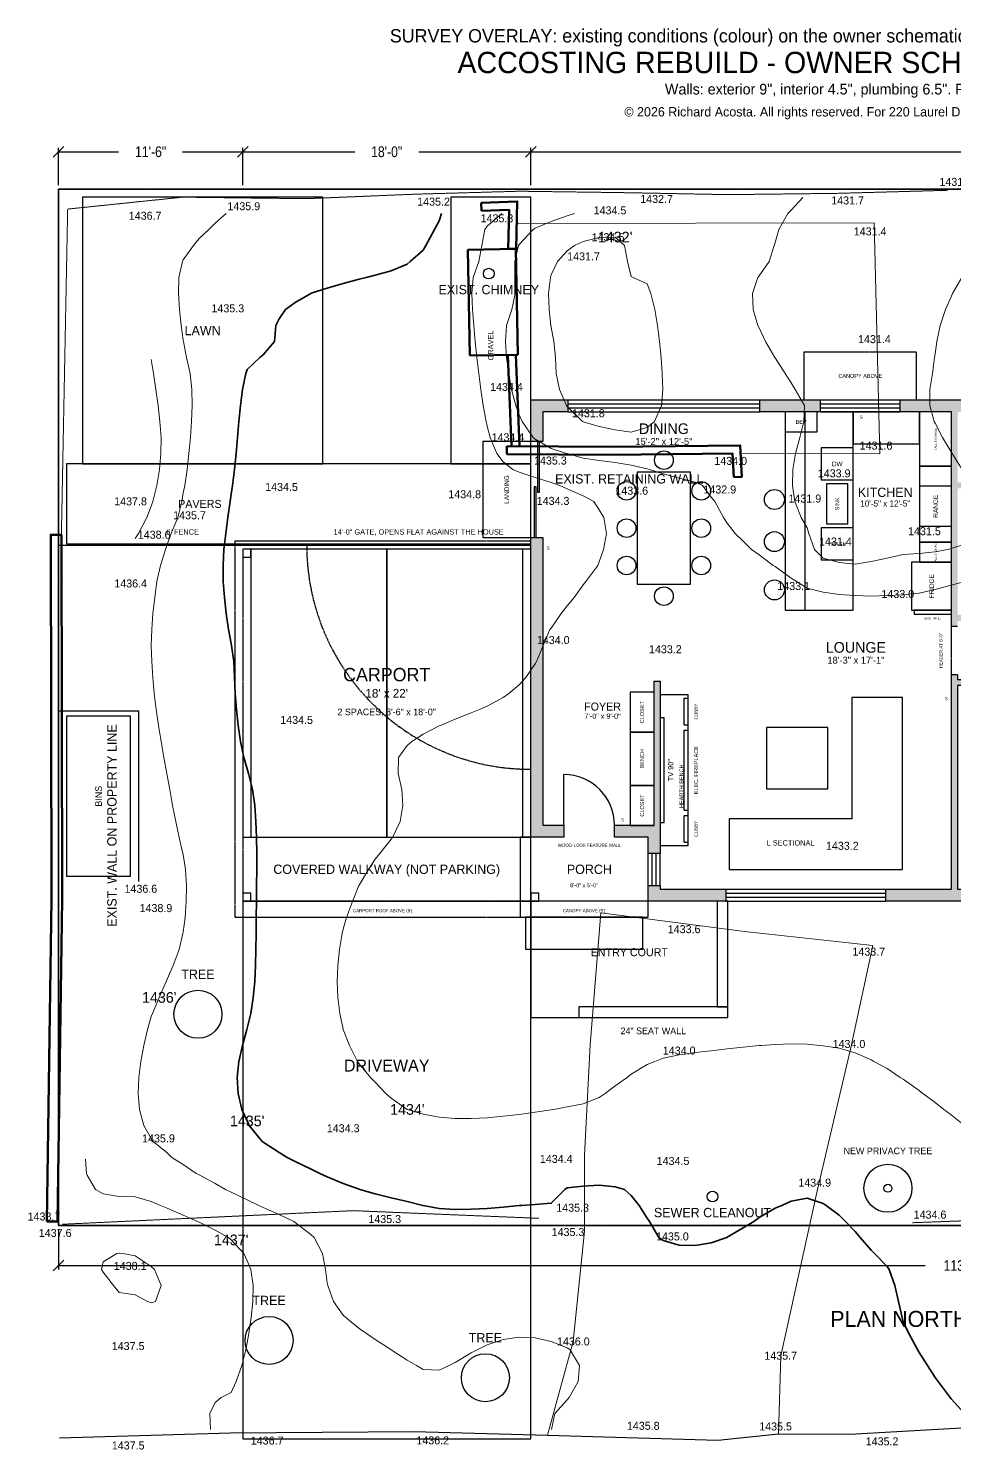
# Model space of a CAD drawing. Header units: inches. Extents: x -21 to 1460, y -168 to 898.
# Drawn here: x -21 to 674, y -168 to 898 of the extents above; entities that cross this region are included whole.
import ezdxf
from ezdxf.enums import TextEntityAlignment as Align

# ---------------------------------------------------------------- set-up
doc = ezdxf.new("R2010")
doc.units = ezdxf.units.IN
doc.linetypes.add('DASHED', pattern=[1.524, 1.27, -0.254])
doc.linetypes.add('DASHED2', pattern=[0.762, 0.635, -0.127])
for name, color, linetype in [('A-ANNO-DIMS', 1, 'Continuous'), ('A-ANNO-TEXT', 7, 'Continuous'), ('A-AREA-IDEN', 7, 'Continuous'), ('A-CANP', 8, 'Continuous'), ('A-CLNG', 8, 'Continuous'), ('A-DOOR', 3, 'Continuous'), ('A-EQPM', 6, 'Continuous'), ('A-FENC', 8, 'Continuous'), ('A-FURN', 9, 'Continuous'), ('A-GLAZ', 4, 'Continuous'), ('A-WALL', 7, 'Continuous'), ('A-WALL-PATT', 8, 'Continuous'), ('C-PROP', 5, 'Continuous'), ('L-PLNT', 3, 'Continuous'), ('L-SITE', 94, 'Continuous'), ('V-SURV-ELEV', 30, 'Continuous'), ('V-SURV-FENC', 3, 'Continuous'), ('V-SURV-LOT', 5, 'Continuous'), ('V-SURV-PAVE', 8, 'Continuous'), ('V-SURV-TEXT', 1, 'Continuous'), ('V-SURV-TREE', 3, 'Continuous'), ('V-SURV-UTIL', 6, 'Continuous'), ('V-SURV-WALL', 1, 'Continuous'), ('V-TOPO', 34, 'Continuous')]:
    doc.layers.add(name, color=color, linetype=linetype)
doc.styles.add('OpenSansCondensed-Light', font='OpenSansCondensed-Light.ttf')
doc.dimstyles.new('OWNER', dxfattribs={"dimtxt": 8, "dimasz": 6, "dimexe": 3, "dimexo": 3, "dimgap": 2, "dimtad": 1, "dimtsz": 4, "dimcen": 2.5, "dimazin": 3, "dimtfac": 1, "dimtmove": 0, "dimatfit": 3})

# ---------------------------------------------------------------- blocks, each defined once
blk = doc.blocks.new('_OBLIQUE')
at = {"color": 0, "linetype": 'BYBLOCK'}
blk.add_line((-0.5, -0.5), (0.5, 0.5), dxfattribs=at)
blk = doc.blocks.new('*D1')
for p, q in [((2, 780.25), (2, 808.25)), ((2, 805.25), (47.05, 805.25)), ((95.05, 805.25), (140.1, 805.25)), ((140.1, 780.25), (140.1, 808.25))]:
    blk.add_line(p, q)
at = {"layer": 'Defpoints'}
for p in [(2, 805.25), (2, 777.25), (140.1, 777.25)]:
    blk.add_point(p, dxfattribs=at)
at = {"layer": 'A-ANNO-DIMS', "xscale": 8, "yscale": 8}
for p in [(2, 805.25), (140.1, 805.25)]:
    blk.add_blockref('_OBLIQUE', p, dxfattribs=at)
at = {"layer": 'A-ANNO-DIMS', "insert": (71.05, 805.25), "char_height": 8, "attachment_point": 5, "style": 'OpenSansCondensed-Light'}
blk.add_mtext('11\'-6"', dxfattribs=at)
blk = doc.blocks.new('*D2')
for p, q in [((140.1, 780.25), (140.1, 808.25)), ((140.1, 805.25), (224.1, 805.25)), ((272.1, 805.25), (356.1, 805.25)), ((356.1, 780.25), (356.1, 808.25))]:
    blk.add_line(p, q)
at = {"layer": 'Defpoints'}
for p in [(140.1, 805.25), (140.1, 777.25), (356.1, 777.25)]:
    blk.add_point(p, dxfattribs=at)
at = {"layer": 'A-ANNO-DIMS', "xscale": 8, "yscale": 8}
for p in [(140.1, 805.25), (356.1, 805.25)]:
    blk.add_blockref('_OBLIQUE', p, dxfattribs=at)
at = {"layer": 'A-ANNO-DIMS', "insert": (248.1, 805.25), "char_height": 8, "attachment_point": 5, "style": 'OpenSansCondensed-Light'}
blk.add_mtext('18\'-0"', dxfattribs=at)
blk = doc.blocks.new('*D3')
for p, q in [((356.1, 780.25), (356.1, 808.25)), ((356.1, 805.25), (764.05, 805.25)), ((812.05, 805.25), (1220, 805.25)), ((1220, 780.25), (1220, 808.25))]:
    blk.add_line(p, q)
at = {"layer": 'Defpoints'}
for p in [(356.1, 805.25), (356.1, 777.25), (1220, 777.25)]:
    blk.add_point(p, dxfattribs=at)
at = {"layer": 'A-ANNO-DIMS', "xscale": 8, "yscale": 8}
for p in [(356.1, 805.25), (1220, 805.25)]:
    blk.add_blockref('_OBLIQUE', p, dxfattribs=at)
at = {"layer": 'A-ANNO-DIMS', "insert": (788.05, 805.25), "char_height": 8, "attachment_point": 5, "style": 'OpenSansCondensed-Light'}
blk.add_mtext('72\'-0"', dxfattribs=at)
blk = doc.blocks.new('*D5')
for p, q in [((2, -3), (2, -33)), ((1358, -3), (1358, -33)), ((2, -30), (652, -30)), ((708, -30), (1358, -30))]:
    blk.add_line(p, q)
at = {"layer": 'Defpoints'}
for p in [(2, 0), (1358, 0), (2, -30)]:
    blk.add_point(p, dxfattribs=at)
at = {"layer": 'A-ANNO-DIMS', "xscale": 8, "yscale": 8}
for p in [(2, -30), (1358, -30)]:
    blk.add_blockref('_OBLIQUE', p, dxfattribs=at)
at = {"layer": 'A-ANNO-DIMS', "insert": (680, -30), "char_height": 8, "attachment_point": 5, "style": 'OpenSansCondensed-Light'}
blk.add_mtext('113\'-0"', dxfattribs=at)

msp = doc.modelspace()

# ---------------------------------------------------------------- hatches: boundary and pattern name
at = {"layer": 'A-WALL-PATT'}
for points in [[(356.1, 610.2), (356.1, 619.2), (365.1, 619.2), (384, 619.2), (384, 610.2), (365.1, 610.2), (365.1, 588), (356.1, 588), (356.1, 610.2)], [(573.3, 619.2), (573.3, 610.2), (528, 610.2), (528, 619.2), (573.3, 619.2)], [(766.5, 619.2), (766.5, 610.2), (749.25, 610.2), (749.25, 601.8), (744.75, 601.8), (744.75, 610.2), (676.25, 610.2), (676.25, 557.45), (744.75, 557.45), (744.75, 565.8), (749.25, 565.8), (749.25, 457.95), (760, 457.95), (760, 453.45), (749.25, 453.45), (744.75, 453.45), (724.5, 453.45), (724.5, 457.95), (744.75, 457.95), (744.75, 552.95), (676.25, 552.95), (676.25, 457.95), (696.5, 457.95), (696.5, 453.45), (676.25, 453.45), (676.25, 449.2), (671.75, 449.2), (671.75, 453.45), (671.75, 455.7), (671.75, 457.95), (671.75, 610.2), (633.3, 610.2), (633.3, 619.2), (766.5, 619.2)], [(365.1, 291.2), (356.1, 291.2), (356.1, 300.2), (356.1, 516), (365.1, 516), (365.1, 300.2), (381, 300.2), (381, 291.2), (365.1, 291.2)], [(444.1, 291.2), (419, 291.2), (419, 300.2), (444.1, 300.2), (448.6, 300.2), (448.6, 408.2), (453.1, 408.2), (453.1, 300.2), (453.1, 291.2), (453.1, 279), (444.1, 279), (444.1, 291.2)], [(622.4, 243.2), (622.4, 252.2), (671.75, 252.2), (671.75, 404.95), (671.75, 407.2), (671.75, 409.45), (671.75, 413.2), (676.25, 413.2), (676.25, 409.45), (781.5, 409.45), (781.5, 404.95), (676.25, 404.95), (676.25, 252.2), (714, 252.2), (714, 243.2), (622.4, 243.2)], [(444.1, 252.2), (444.1, 255), (453.1, 255), (453.1, 252.2), (502.4, 252.2), (502.4, 243.2), (453.1, 243.2), (444.1, 243.2), (444.1, 252.2)]]:
    msp.add_hatch(color=8, dxfattribs=at).paths.add_polyline_path(points)

# ---------------------------------------------------------------- linework, layer by layer
at = {"layer": 'A-CANP', "linetype": 'DASHED'}
msp.add_lwpolyline([(561.3, 619.2), (561.3, 655.2), (645.3, 655.2), (645.3, 619.2)], dxfattribs=at)
for points in [[(134.1, 231.2), (356.1, 231.2), (356.1, 513.2), (134.1, 513.2)], [(348.1, 231.2), (444.1, 231.2), (444.1, 243.2), (348.1, 243.2)]]:
    msp.add_lwpolyline(points, close=True, dxfattribs=at)
at = {"layer": 'A-CLNG', "linetype": 'DASHED'}
msp.add_line((671.75, 413.2), (671.75, 449.2), dxfattribs=at)
at = {"layer": 'A-DOOR'}
msp.add_line((381, 300.2), (381, 338.2), dxfattribs=at)
msp.add_arc((381, 300.2), 38, 0, 90, dxfattribs=at)
at = {"layer": 'A-EQPM'}
for p, q in [((561.9, 461.45), (561.9, 610.2)), ((471.1, 395.5), (474.1, 395.5)), ((471.1, 375.5), (471.1, 395.5)), ((471.1, 375.5), (474.1, 375.5)), ((471.1, 371.5), (474.1, 371.5)), ((471.1, 311.5), (471.1, 371.5)), ((471.1, 311.5), (474.1, 311.5)), ((471.1, 307.5), (474.1, 307.5)), ((471.1, 287.5), (471.1, 307.5)), ((471.1, 287.5), (474.1, 287.5))]:
    msp.add_line(p, q, dxfattribs=at)
for points in [[(546.9, 461.45), (598, 461.45), (598, 610.2), (546.9, 610.2)], [(546.9, 595.2), (570.9, 595.2), (570.9, 610.2), (546.9, 610.2)], [(598, 586.2), (647.75, 586.2), (647.75, 610.2), (598, 610.2)], [(647.75, 569.45), (671.75, 569.45), (671.75, 610.2), (647.75, 610.2)], [(574, 559.2), (598, 559.2), (598, 583.2), (574, 583.2)], [(647.75, 512.45), (671.75, 512.45), (671.75, 569.45), (647.75, 569.45)], [(578, 526.2), (594, 526.2), (594, 556.2), (578, 556.2)], [(647.75, 524.45), (671.75, 524.45), (671.75, 554.45), (647.75, 554.45)], [(574, 499.2), (598, 499.2), (598, 523.2), (574, 523.2)], [(647.75, 497.45), (671.75, 497.45), (671.75, 512.45), (647.75, 512.45)], [(641.75, 461.45), (671.75, 461.45), (671.75, 497.45), (641.75, 497.45)], [(643.75, 458.45), (671.75, 458.45), (671.75, 461.45), (643.75, 461.45)]]:
    msp.add_lwpolyline(points, close=True, dxfattribs=at)
at = {"layer": 'A-FENC'}
for p, q in [((2, 510.2), (188.1, 510.2)), ((188.1, 510.2), (356.1, 510.2)), ((2, 386), (62, 386)), ((62, 386), (62, 258))]:
    msp.add_line(p, q, dxfattribs=at)
at = {"layer": 'A-FENC', "linetype": 'DASHED'}
msp.add_arc((356.1, 510.2), 168, 180, 270, dxfattribs=at)
at = {"layer": 'A-FURN'}
for points in [[(436, 481), (476, 481), (476, 565), (436, 565)], [(430.6, 370), (448.6, 370), (448.6, 400), (430.6, 400)], [(453.1, 285), (474.1, 285), (474.1, 398), (453.1, 398)], [(505, 267), (635, 267), (635, 396), (597, 396), (597, 305), (505, 305)], [(453.1, 302.25), (456.1, 302.25), (456.1, 380.75), (453.1, 380.75)], [(533, 327.5), (579, 327.5), (579, 373.5), (533, 373.5)], [(430.6, 330), (448.6, 330), (448.6, 370), (430.6, 370)], [(430.6, 300), (448.6, 300), (448.6, 330), (430.6, 330)]]:
    msp.add_lwpolyline(points, close=True, dxfattribs=at)
for centre, radius in [((456, 574), 7), ((428, 551), 7), ((484, 551), 7), ((538.9, 544.5), 7.5), ((428, 523), 7), ((484, 523), 7), ((538.9, 512.9), 7.5), ((428, 495), 7), ((484, 495), 7), ((538.9, 476.7), 7.5), ((456, 472), 7)]:
    msp.add_circle(centre, radius, dxfattribs=at)
at = {"layer": 'A-GLAZ'}
for p, q in [((384, 619.2), (528, 619.2)), ((573.3, 619.2), (633.3, 619.2)), ((384, 616.2), (528, 616.2)), ((384, 613.2), (528, 613.2)), ((384, 610.2), (528, 610.2)), ((573.3, 616.2), (633.3, 616.2)), ((573.3, 613.2), (633.3, 613.2)), ((573.3, 610.2), (633.3, 610.2)), ((444.1, 255), (444.1, 279)), ((447.1, 255), (447.1, 279)), ((450.1, 255), (450.1, 279)), ((453.1, 255), (453.1, 279)), ((502.4, 252.2), (622.4, 252.2)), ((502.4, 249.2), (622.4, 249.2)), ((502.4, 246.2), (622.4, 246.2)), ((502.4, 243.2), (622.4, 243.2))]:
    msp.add_line(p, q, dxfattribs=at)
for points in [[(361.1, 550), (362.6, 550), (362.6, 588), (361.1, 588)], [(358.6, 516), (360.1, 516), (360.1, 554), (358.6, 554)]]:
    msp.add_lwpolyline(points, close=True, dxfattribs=at)
at = {"layer": 'A-WALL'}
for points in [[(356.1, 610.2), (356.1, 619.2), (365.1, 619.2), (384, 619.2), (384, 610.2), (365.1, 610.2), (365.1, 588), (356.1, 588), (356.1, 610.2)], [(573.3, 619.2), (573.3, 610.2), (528, 610.2), (528, 619.2), (573.3, 619.2)], [(365.1, 291.2), (356.1, 291.2), (356.1, 300.2), (356.1, 516), (365.1, 516), (365.1, 300.2), (381, 300.2), (381, 291.2), (365.1, 291.2)], [(140.1, 501.2), (146.1, 501.2), (146.1, 507.2), (140.1, 507.2)], [(444.1, 291.2), (419, 291.2), (419, 300.2), (444.1, 300.2), (448.6, 300.2), (448.6, 408.2), (453.1, 408.2), (453.1, 300.2), (453.1, 291.2), (453.1, 279), (444.1, 279), (444.1, 291.2)], [(622.4, 243.2), (622.4, 252.2), (671.75, 252.2), (671.75, 404.95), (671.75, 407.2), (671.75, 409.45), (671.75, 413.2), (676.25, 413.2), (676.25, 409.45), (781.5, 409.45), (781.5, 404.95), (676.25, 404.95), (676.25, 252.2), (714, 252.2), (714, 243.2), (622.4, 243.2)], [(140.1, 243.2), (146.1, 243.2), (146.1, 249.2), (140.1, 249.2)], [(356.1, 243.2), (362.1, 243.2), (362.1, 249.2), (356.1, 249.2)], [(444.1, 252.2), (444.1, 255), (453.1, 255), (453.1, 252.2), (502.4, 252.2), (502.4, 243.2), (453.1, 243.2), (444.1, 243.2), (444.1, 252.2)], [(496, 164), (504, 164), (504, 243.2), (496, 243.2)], [(392.1, 156), (504, 156), (504, 164), (392.1, 164)]]:
    msp.add_lwpolyline(points, close=True, dxfattribs=at)
msp.add_lwpolyline([(676.25, 449.2), (671.75, 449.2), (671.75, 453.45), (671.75, 455.7), (671.75, 457.95), (671.75, 610.2), (633.3, 610.2), (633.3, 619.2), (766.5, 619.2)], dxfattribs=at)
at = {"layer": 'C-PROP'}
msp.add_lwpolyline([(2, 0), (1358, 0), (1358, 777.25), (2, 777.25)], close=True, dxfattribs=at)
at = {"layer": 'L-PLNT'}
msp.add_lwpolyline([(20, 571.2), (200.1, 571.2), (200.1, 771.25), (20, 771.25)], close=True, dxfattribs=at)
for radius in [18, 3]:
    msp.add_circle((624, 28), radius, dxfattribs=at)
at = {"layer": 'L-SITE', "linetype": 'DASHED'}
msp.add_line((140.1, 291.2), (356.1, 291.2), dxfattribs=at)
at = {"layer": 'L-SITE'}
for points in [[(296.1, 571.2), (356.1, 571.2), (356.1, 771.25), (296.1, 771.25)], [(320.1, 516), (356.1, 516), (356.1, 588), (320.1, 588)], [(8, 511.2), (356.1, 511.2), (356.1, 571.2), (8, 571.2)], [(146.1, 291.2), (248.1, 291.2), (248.1, 507.2), (146.1, 507.2)], [(248.1, 291.2), (350.1, 291.2), (350.1, 507.2), (248.1, 507.2)], [(8, 262), (56, 262), (56, 382), (8, 382)], [(348.1, 243.2), (356.1, 243.2), (356.1, 291.2), (348.1, 291.2)], [(140.1, -160), (356.1, -160), (356.1, 243.2), (140.1, 243.2)], [(348.1, 231.2), (444.1, 231.2), (444.1, 243.2), (348.1, 243.2)], [(356.1, 156), (504, 156), (504, 243.2), (356.1, 243.2)], [(352.1, 207.2), (440.1, 207.2), (440.1, 231.2), (352.1, 231.2)]]:
    msp.add_lwpolyline(points, close=True, dxfattribs=at)
at = {"layer": 'L-SITE', "linetype": 'DASHED'}
msp.add_lwpolyline([(140.1, 243.2), (356.1, 243.2), (356.1, 507.2), (140.1, 507.2)], close=True, dxfattribs=at)
at = {"layer": 'V-SURV-FENC', "linetype": 'DASHED2', "lineweight": 18}
for points in [[(668.959, 776.384), (585.719, 774.087), (504.278, 773.128), (425.228, 774.635), (348.023, 775.698), (269.263, 773.458), (187.972, 770.112), (94.923, 771.231), (8.84, 762.305)], [(4.13, 518.049), (8.84, 762.305)], [(642.333, 2.143), (789.212, 7.53), (1001.79, 7.67), (1118.684, 8.426), (1356.578, 6.635), (1360.978, 166.812), (1360.082, 318.383), (1361.061, 446.11), (1362.765, 552.634), (1359.659, 661.289), (1357.335, 738.601)], [(5.011, 0.982), (222.97, 11.175), (362.316, 5.421)]]:
    msp.add_lwpolyline(points, dxfattribs=at)
at = {"layer": 'V-SURV-LOT', "linetype": 'DASHED', "lineweight": 35}
for points in [[(1357.887, 777.24), (1.887, 777.24)], [(1.887, 777.24), (2, 0)], [(1358, 0), (2, 0)]]:
    msp.add_lwpolyline(points, dxfattribs=at)
at = {"layer": 'V-SURV-PAVE', "lineweight": 18}
for points in [[(613.576, 751.913), (345.595, 751.519)], [(613.576, 751.913), (618.067, 578.704)], [(618.067, 578.704), (513.544, 579.316)], [(400.786, 135.66), (408.816, 234.465)], [(408.816, 234.465), (516.373, 220.424)], [(516.373, 220.424), (612.587, 210.108)], [(612.587, 210.108), (595.897, 132.4)], [(396.423, 52.679), (400.786, 135.66)], [(595.897, 132.4), (571.188, 27.156)], [(396.498, -4.149), (396.423, 52.679)], [(571.188, 27.156), (543.592, -97.599)], [(388.059, -86.903), (396.498, -4.149)], [(368.74, -157.136), (388.059, -86.903)], [(543.592, -97.599), (541.997, -156.1)]]:
    msp.add_lwpolyline(points, dxfattribs=at)
at = {"layer": 'V-SURV-PAVE', "lineweight": 25}
msp.add_lwpolyline([(2.705, -159.287), (131.002, -155.414), (268.556, -154.528), (368.74, -157.136), (496.565, -161.036), (541.997, -156.1), (595.388, -156.452), (701.247, -150.438), (871.717, -153.179), (1027.69, -151.355), (1243.308, -143.095), (1371.187, -142.471)], dxfattribs=at)
at = {"layer": 'V-SURV-TREE'}
for centre in [(106.524, 158.49), (159.873, -86.164), (322.106, -114.118)]:
    msp.add_circle(centre, 18, dxfattribs=at)
at = {"layer": 'V-SURV-UTIL'}
for centre in [(324.653, 713.915), (492.454, 21.747)]:
    msp.add_circle(centre, 4, dxfattribs=at)
at = {"layer": 'V-SURV-WALL', "lineweight": 50}
for points in [[(339.154, 732.378), (345.158, 732.48), (345.975, 768.105), (318.853, 766.966)], [(318.853, 766.966), (319.105, 760.971)], [(339.154, 732.378), (339.83, 761.841), (319.105, 760.971)], [(345.03, 732.478), (309.035, 731.862)], [(309.035, 731.862), (310.397, 652.377)], [(345.03, 732.478), (346.392, 652.993)], [(310.397, 652.377), (346.392, 652.993)], [(347.621, 584.385), (344.99, 652.969), (338.99, 652.867)], [(341.616, 584.409), (338.99, 652.867)], [(338.254, 578.422), (338.278, 584.422)], [(508.451, 561.182), (507.552, 578.999), (416.09, 578.111), (338.254, 578.422)], [(508.451, 561.182), (514.443, 561.485), (513.254, 585.054), (416.073, 584.111), (338.278, 584.422)], [(4.231, 518.049), (4.666, 244.74), (1.157, 2.967), (-6.882, 3.084)], [(4.231, 518.049), (-3.809, 518.036), (-3.374, 244.792), (-6.882, 3.084)]]:
    msp.add_lwpolyline(points, dxfattribs=at)
at = {"layer": 'V-TOPO', "lineweight": 13}
for points in [[(683.451, 511.415), (671.451, 507.845), (668.572, 507.091), (659.451, 505.197), (647.451, 503.942), (635.451, 503.221), (623.451, 500.608), (611.451, 497.891), (599.451, 496.087), (587.451, 497.281), (575.451, 500.572), (569.01, 507.091), (564.626, 519.091), (563.451, 523.336), (559.009, 531.091), (554.304, 543.091), (552.484, 555.091), (552.708, 567.091), (554.688, 579.091), (557.835, 591.091), (561.035, 603.091), (561.402, 615.091), (554.388, 627.091), (551.451, 632.01), (546.853, 639.091), (539.451, 650.865), (539.3, 651.091), (532.245, 663.091), (527.451, 673.258), (526.549, 675.091), (522.973, 687.091), (522.429, 699.091), (526.448, 711.091), (527.451, 712.322), (534.982, 723.091), (538.796, 735.091), (539.451, 737.265), (542.259, 747.091), (549.065, 759.091), (551.451, 761.574), (560.134, 771.091)], [(371.654, -152.909), (374.279, -140.909), (383.451, -130.625), (384.884, -128.909), (391.581, -116.909), (392.704, -104.909), (385.347, -92.909), (383.451, -91.712), (371.451, -86.864), (359.451, -84.136), (347.451, -83.687), (335.451, -85.539), (323.451, -89.512), (316.416, -92.909), (311.451, -95.515), (299.451, -102.761), (295.009, -104.909), (287.451, -108.428), (275.451, -107.848), (270.562, -104.909), (263.451, -100.841), (251.451, -93.084), (251.187, -92.909), (239.451, -85.421), (233.016, -80.909), (227.451, -77.198), (217.562, -68.909), (215.451, -67.188), (208.213, -56.909), (203.891, -44.909), (203.451, -42.871), (202.095, -32.909), (200.042, -20.909), (193.725, -8.909), (191.451, -6.973), (179.451, 2.349), (178.409, 3.091), (167.451, 8.225), (155.451, 13.637), (152.256, 15.091), (143.451, 19.378), (131.451, 25.024), (127.14, 27.091), (119.451, 31.426), (107.451, 37.923), (105.316, 39.091), (95.451, 45.768), (87.054, 51.091), (83.451, 54.432), (72.981, 63.091), (71.451, 65.367), (65.956, 75.091), (62.651, 87.091), (61.676, 99.091), (62.167, 111.091), (63.682, 123.091), (65.949, 135.091), (68.796, 147.091), (71.451, 156.773), (72.365, 159.091), (77.506, 171.091), (82.731, 183.091), (83.451, 184.793), (87.939, 195.091), (92.355, 207.091), (95.303, 219.091), (95.451, 220.116), (96.914, 231.091), (97.721, 243.091), (97.835, 255.091), (97.097, 267.091), (95.451, 278.304), (95.329, 279.091), (92.549, 291.091), (89.918, 303.091), (87.568, 315.091), (85.366, 327.091), (83.451, 337.633), (83.189, 339.091), (81.029, 351.091), (78.941, 363.091), (76.988, 375.091), (75.237, 387.091), (73.754, 399.091), (72.604, 411.091), (71.856, 423.091), (71.578, 435.091), (71.85, 447.091), (72.804, 459.091), (74.295, 471.091), (75.699, 483.091), (78.356, 495.091), (82.129, 507.091), (83.451, 510.683), (86.52, 519.091), (91.409, 531.091), (94.346, 543.091), (95.451, 549.594), (96.609, 555.091), (98.483, 567.091), (99.792, 579.091), (100.848, 591.091), (101.695, 603.091), (102.135, 615.091), (101.931, 627.091), (100.73, 639.091), (98.079, 651.091), (95.627, 663.091), (95.451, 664.109), (93.935, 675.091), (92.605, 687.091), (91.878, 699.091), (92.268, 711.091), (94.901, 723.091), (95.451, 724.309), (103.089, 735.091), (107.451, 740.122), (114.724, 747.091), (119.451, 751.842), (127.771, 759.091)], [(681.385, 75.091), (671.451, 82.928), (666.063, 87.091), (659.451, 92.303), (650.232, 99.091), (647.451, 101.29), (635.451, 109.738), (633.262, 111.091), (623.451, 117.769), (613.341, 123.091), (611.451, 124.27), (599.451, 129.443), (587.451, 133.019), (575.451, 134.874), (572.81, 135.091), (563.451, 136.011), (551.451, 136.313), (539.451, 135.904), (529.2, 135.091), (527.451, 134.972), (515.451, 133.823), (503.451, 132.471), (491.451, 131.054), (479.451, 129.673), (467.451, 127.928), (455.451, 125.634), (449.191, 123.091), (443.451, 120.793), (431.451, 113.519), (428.526, 111.091), (419.451, 104.709), (411.893, 99.091), (407.451, 96.164), (395.451, 91.234), (383.451, 88.985), (373.399, 87.091), (371.451, 86.789), (359.451, 85.019), (347.451, 83.365), (335.451, 81.931), (323.451, 80.854), (311.451, 80.284), (299.451, 80.398), (287.451, 81.399), (275.451, 83.54), (263.589, 87.091), (263.451, 87.151), (251.451, 95.531), (247.558, 99.091), (239.451, 107.43), (235.96, 111.091), (227.451, 121.253), (226.26, 123.091), (220.121, 135.091), (215.47, 147.091), (215.451, 147.163), (212.993, 159.091), (211.485, 171.091), (210.981, 183.091), (211.404, 195.091), (212.677, 207.091), (214.728, 219.091), (215.451, 222.278), (218.045, 231.091), (222.35, 243.091), (227.327, 255.091), (227.451, 255.363), (234.468, 267.091), (239.451, 274.899), (242.994, 279.091), (251.451, 289.721), (252.484, 291.091), (258.241, 303.091), (260.196, 315.091), (259.34, 327.091), (256.748, 339.091), (256.926, 351.091), (263.451, 360.076), (266.833, 363.091), (275.451, 368.621), (287.451, 374.649), (288.492, 375.091), (299.451, 379.646), (311.451, 384.418), (317.778, 387.091), (323.451, 389.609), (335.451, 396.105), (339.681, 399.091), (347.451, 405.439), (352.442, 411.091), (359.451, 421.153), (360.436, 423.091), (365.374, 435.091), (370.452, 447.091), (371.451, 448.117), (379.029, 459.091), (383.451, 464.86), (388.752, 471.091), (395.451, 480.497), (397.364, 483.091), (406.461, 495.091), (407.451, 497.754), (410.814, 507.091), (412.951, 519.091), (410.996, 531.091), (407.451, 536.823), (403.366, 543.091), (395.451, 547.332), (383.451, 552.425), (377.966, 555.091), (371.451, 557.199), (359.451, 561.024), (347.451, 564.922), (342.817, 567.091), (335.451, 572.637), (330.689, 579.091), (325.619, 591.091), (323.451, 599.45), (322.633, 603.091), (320.502, 615.091), (318.701, 627.091), (317.084, 639.091), (315.643, 651.091), (314.379, 663.091), (313.338, 675.091), (312.485, 687.091), (311.924, 699.091), (313.028, 711.091), (317.306, 723.091), (319.521, 735.091), (321.648, 747.091), (323.451, 749.553), (334.5, 759.091)], [(681.677, 483.091), (671.451, 480.281), (659.451, 477.064), (647.451, 474.284), (635.451, 473.102), (623.451, 472.445), (611.451, 472.134), (599.451, 472.423), (587.451, 473.257), (575.451, 474.956), (563.451, 478.128), (555.379, 483.091), (551.451, 485.553), (539.451, 494.217), (537.917, 495.091), (527.451, 502.921), (521.767, 507.091), (515.451, 513.374), (509.337, 519.091), (503.451, 526.801), (500.671, 531.091), (494.105, 543.091), (491.451, 546.334), (484.932, 555.091), (479.451, 557.473), (467.451, 560.405), (455.451, 563.67), (445.119, 567.091), (443.451, 567.478), (431.451, 570.177), (419.451, 572.242), (407.451, 573.724), (395.451, 575.512), (383.451, 578.914), (382.844, 579.091), (371.451, 582.722), (359.451, 589.716), (358.021, 591.091), (349.762, 603.091), (347.451, 608.1), (344.874, 615.091), (341.812, 627.091), (339.613, 639.091), (337.974, 651.091), (337.146, 663.091), (337.97, 675.091), (341.921, 687.091), (344.45, 699.091), (344.283, 711.091), (344.194, 723.091), (346.994, 735.091), (347.451, 735.796), (357.828, 747.091), (359.451, 747.93), (371.451, 753.003), (383.451, 757.311), (388.867, 759.091)], [(395.451, 602.845), (394.948, 603.091), (383.451, 614.291), (382.838, 615.091), (377.753, 627.091), (375.286, 639.091), (374.765, 651.091), (373.418, 663.091), (371.451, 673.672), (371.209, 675.091), (369.871, 687.091), (369.573, 699.091), (370.868, 711.091), (371.451, 712.941), (376.17, 723.091), (383.451, 731.022), (388.94, 735.091), (395.451, 737.926), (407.451, 741.073), (419.451, 741.308), (426.431, 735.091), (428.689, 723.091), (431.451, 711.865), (433.067, 711.091), (443.451, 706.128), (446.083, 699.091), (449.123, 687.091), (451.207, 675.091), (452.711, 663.091), (453.832, 651.091), (454.675, 639.091), (455.21, 627.091), (454.226, 615.091), (448.872, 603.091), (443.451, 598.594), (431.451, 595.034), (419.451, 596.757), (407.451, 599.17), (395.451, 602.845)], [(679.714, 567.091), (672.198, 579.091), (671.451, 580.233), (664.839, 591.091), (659.451, 601.805), (658.81, 603.091), (655.34, 615.091), (655.392, 627.091), (657.415, 639.091), (659.045, 651.091), (659.451, 653.684), (660.707, 663.091), (663.246, 675.091), (667.167, 687.091), (671.451, 696.601), (672.562, 699.091), (679.493, 711.091)], [(59.451, 515.258), (61.852, 519.091), (68.306, 531.091), (71.451, 539.618), (72.691, 543.091), (75.627, 555.091), (77.667, 567.091), (78.776, 579.091), (79.05, 591.091), (77.952, 603.091), (76.588, 615.091), (75.043, 627.091), (73.244, 639.091), (71.451, 649.437)], [(115.93, -152.909), (115.507, -140.909), (119.451, -132.588), (123.968, -128.909), (131.451, -125.196), (135.28, -116.909), (139.339, -104.909), (142.435, -92.909), (143.451, -88.01), (144.742, -80.909), (146.467, -68.909), (147.652, -56.909), (147.878, -44.909), (146.116, -32.909), (143.451, -26.476), (140.958, -20.909), (131.451, -10.735), (129.486, -8.909), (119.451, -3.452), (107.451, 2.509), (106.207, 3.091), (95.451, 7.786), (83.451, 12.99), (78.335, 15.091), (71.451, 17.954), (59.451, 21.426), (47.451, 21.833), (35.451, 23.763), (29.62, 27.091), (23.451, 37.901), (23.044, 39.091), (22.277, 49.916)], [(71.451, -57.828), (74.795, -56.909), (78.942, -44.909), (73.941, -32.909), (71.451, -30.658), (59.451, -22.7), (50.119, -20.909), (47.451, -20.638), (45.753, -20.909), (35.451, -27.319), (34.095, -32.909), (35.451, -35.032), (43.142, -44.909), (47.451, -50.123), (59.451, -51.843), (68.83, -56.909), (71.451, -57.828)]]:
    msp.add_lwpolyline(points, dxfattribs=at)
at = {"layer": 'V-TOPO', "lineweight": 35}
msp.add_lwpolyline([(681.366, -140.909), (671.451, -129.861), (670.752, -128.909), (661.736, -116.909), (659.451, -113.931), (653.765, -104.909), (647.451, -95.147), (646.313, -92.909), (639.809, -80.909), (635.451, -72.309), (634.642, -68.909), (631.922, -56.909), (629.171, -44.909), (624.966, -32.909), (623.451, -30.585), (613.894, -20.909), (611.451, -18.367), (603.232, -8.909), (599.451, -4.483), (592.295, 3.091), (587.451, 7.9), (577.774, 15.091), (575.451, 16.646), (563.451, 20.483), (551.451, 18.29), (544.52, 15.091), (539.451, 12.969), (527.451, 5.953), (523.567, 3.091), (515.451, -1.72), (503.451, -8.821), (503.262, -8.909), (491.451, -13.071), (479.451, -14.979), (467.451, -14.62), (455.451, -11.087), (452.081, -8.909), (445.32, 3.091), (443.451, 5.439), (437.55, 15.091), (431.451, 22.544), (426.352, 27.091), (419.451, 29.161), (407.451, 30.214), (395.451, 29.561), (383.451, 28.271), (381.618, 27.091), (371.451, 16.777), (359.451, 15.92), (349.21, 15.091), (347.451, 14.928), (335.451, 13.83), (323.451, 12.872), (311.451, 12.209), (299.451, 12.082), (287.451, 12.808), (275.451, 15.015), (275.177, 15.091), (263.451, 18.1), (251.451, 20.91), (239.451, 23.781), (227.886, 27.091), (227.451, 27.2), (215.451, 31.618), (203.451, 36.542), (197.944, 39.091), (191.451, 42.237), (179.451, 48.078), (173.454, 51.091), (167.451, 54.914), (155.451, 62.595), (154.689, 63.091), (145.049, 75.091), (143.451, 78.485), (139.54, 87.091), (136.645, 99.091), (136.003, 111.091), (137.291, 123.091), (139.925, 135.091), (143.164, 147.091), (143.451, 148.132), (146.115, 159.091), (148.029, 171.091), (149.111, 183.091), (149.692, 195.091), (149.98, 207.091), (150.116, 219.091), (150.21, 231.091), (150.348, 243.091), (150.52, 255.091), (150.66, 267.091), (150.697, 279.091), (150.542, 291.091), (150.078, 303.091), (149.129, 315.091), (147.415, 327.091), (144.432, 339.091), (143.451, 342.405), (140.938, 351.091), (138.371, 363.091), (136.615, 375.091), (135.344, 387.091), (134.375, 399.091), (133.849, 411.091), (133.412, 423.091), (131.718, 435.091), (131.451, 436.473), (129.568, 447.091), (127.778, 459.091), (126.359, 471.091), (125.505, 483.091), (125.354, 495.091), (125.985, 507.091), (127.392, 519.091), (128.987, 531.091), (130.721, 543.091), (131.451, 548.5), (132.499, 555.091), (134.043, 567.091), (135.271, 579.091), (136.294, 591.091), (137.291, 603.091), (138.451, 615.091), (140.047, 627.091), (142.561, 639.091), (143.451, 642.035), (152.991, 651.091), (155.451, 652.987), (163.919, 663.091), (164.993, 675.091), (167.451, 679.976), (172.295, 687.091), (179.451, 692.31), (191.314, 699.091), (191.451, 699.145), (203.451, 703.023), (215.451, 706.459), (227.451, 709.708), (232.743, 711.091), (239.451, 712.645), (251.451, 715.882), (263.451, 720.98), (265.743, 723.091), (275.451, 731.562), (277.344, 735.091), (283.944, 747.091), (287.451, 753.582), (289.096, 759.091)], dxfattribs=at)

# ---------------------------------------------------------------- texts
at = {"layer": 'A-ANNO-TEXT'}
for s, height, p in [("SURVEY OVERLAY: existing conditions (colour) on the owner schematic. Orange: spot elevations (ft); brown: 1' contours from the ground shots.", 10, (678, 892.25)), ('ACCOSTING REBUILD - OWNER SCHEMATIC (NOT FOR CONSTRUCTION)', 16, (678, 872.25)), ('Walls: exterior 9", interior 4.5", plumbing 6.5". Room sizes are clear (finish face to finish face).', 8, (678, 852.25)), ('© 2026 Richard Acosta. All rights reserved. For 220 Laurel Dr only: not to be copied, adapted or built from anywhere else.', 7, (678, 835.25)), ('LAWN', 7, (110.05, 671.225)), ('BEV', 3, (558.9, 602.7)), ('S', 2.4, (604, 606.2)), ('DW', 3.5, (586, 571.2)), ('PAVERS', 6, (108, 541.2)), ("6' FENCE", 4, (95.05, 520.2)), ('14\'-0" GATE, OPENS FLAT AGAINST THE HOUSE', 4, (272.1, 520.2)), ('TRASH', 3, (586, 511.2)), ('S', 2.4, (369.1, 508)), ('END PANEL', 1.6, (657.75, 455.45)), ('S', 2.4, (667.75, 395.2)), ('S', 2.4, (425, 304.2)), ('L SECTIONAL', 4, (551, 287)), ('WOOD-LOOK FEATURE WALL', 2.4, (400.1, 285.2)), ('COVERED WALKWAY (NOT PARKING)', 7, (248.1, 267.2)), ('8\'-0" x 5\'-0"', 3, (396.1, 255.2)), ('24" SEAT WALL', 5, (448.05, 146)), ('NEW PRIVACY TREE', 5, (624, 56)), ('PLAN NORTH (STREET) ↓', 12, (678, -70))]:
    msp.add_text(s, height=height, dxfattribs=at).set_placement(p, align=Align.MIDDLE_CENTER)
for s, height, p in [('GRAVEL', 4, (326.1, 660)), ('TALL STORAGE', 1.6, (659.75, 589.825)), ('LANDING', 3.5, (338.1, 552)), ('SINK', 3, (586, 541.2)), ('RANGE', 3.5, (659.75, 539.45)), ('TALL STORAGE', 1.6, (659.75, 504.95)), ('FRIDGE', 3.5, (656.75, 479.45)), ('CLOSET', 3, (439.6, 385)), ('CUBBY', 2.5, (480.1, 385.5)), ('BENCH', 3, (439.6, 350)), ('ELEC. FIREPLACE', 3, (480.1, 341.5)), ('TV 90"', 4, (461.1, 341.5)), ('HEARTH BENCH', 3, (469.1, 329.5)), ('BINS', 5, (32, 322)), ('CLOSET', 3, (439.6, 315)), ('CUBBY', 2.5, (480.1, 297.5))]:
    msp.add_text(s, height=height, rotation=90, dxfattribs=at).set_placement(p, align=Align.MIDDLE_CENTER)
at = {"layer": 'A-AREA-IDEN'}
for s, height, p in [('DINING', 8, (456, 597.6)), ('15\'-2" x 12\'-5"', 5.2, (456, 588)), ('KITCHEN', 7, (622, 549.9)), ('10\'-5" x 12\'-5"', 4.55, (622, 541.5)), ('LOUNGE', 8, (600, 433.6)), ('18\'-3" x 17\'-1"', 5.2, (600, 424)), ('CARPORT', 10, (248.1, 413.2)), ("18' x 22'", 6.5, (248.1, 399.2)), ('2 SPACES, 8\'-6" x 18\'-0"', 5, (248.1, 385.2)), ('FOYER', 6, (410, 389.2)), ('7\'-0" x 9\'-0"', 3.9, (410, 382)), ('PORCH', 7, (400.1, 267.2)), ('ENTRY COURT', 6, (430.05, 205)), ('DRIVEWAY', 9, (248.1, 120))]:
    msp.add_text(s, height=height, dxfattribs=at).set_placement(p, align=Align.MIDDLE_CENTER)
at = {"layer": 'A-CANP'}
for s, height, p in [('CANOPY ABOVE', 3, (603.3, 637.2)), ("CARPORT ROOF ABOVE (9')", 2.4, (245.1, 236.2)), ("CANOPY ABOVE (9')", 2.4, (396.1, 236.2))]:
    msp.add_text(s, height=height, dxfattribs=at).set_placement(p, align=Align.MIDDLE_CENTER)
at = {"layer": 'A-CLNG'}
msp.add_text('HEADER AT 8\'-0"', height=2.4, rotation=90, dxfattribs=at).set_placement((663.75, 431.2), align=Align.MIDDLE_CENTER)
at = {"layer": 'V-SURV-ELEV'}
for s, p in [('1431.5', (674.909, 782.729)), ('1435.9', (140.936, 764.439)), ('1435.2', (283.24, 767.877)), ('1432.7', (450.498, 769.875)), ('1431.7', (593.768, 768.776)), ('1436.7', (66.95, 757.316)), ('1435.3', (330.785, 755.382)), ('1434.5', (415.57, 761.353)), ('1431.4', (610.643, 745.563)), ('1434.5', (414.071, 741.234)), ('1431.7', (395.729, 726.817)), ('1435.3', (128.958, 687.85)), ('1431.4', (613.885, 664.766)), ('1434.4', (337.922, 628.931)), ('1431.8', (399.342, 609.19)), ('1434.4', (339.02, 591.158)), ('1431.6', (615.081, 584.898)), ('1435.3', (370.871, 573.71)), ('1434.0', (506.098, 573.467)), ('1433.9', (583.684, 564.114)), ('1434.5', (169.228, 553.903)), ('1433.6', (431.889, 551.12)), ('1432.9', (497.924, 552.027)), ('1437.8', (56, 543.119)), ('1434.8', (306.603, 548.43)), ('1434.3', (372.864, 543.463)), ('1431.9', (561.704, 545.223)), ('1435.7', (100.217, 532.681)), ('1431.5', (651.413, 520.742)), ('1438.6', (73.696, 518.096)), ('1431.4', (584.642, 512.988)), ('1436.4', (56.105, 481.535)), ('1433.1', (553.35, 479.638)), ('1433.0', (631.431, 473.64)), ('1434.0', (372.998, 439.084)), ('1433.2', (457.086, 432.19)), ('1434.5', (180.549, 379.2)), ('1433.2', (589.786, 284.813)), ('1436.6', (63.712, 252.568)), ('1438.9', (75.039, 238.086)), ('1433.6', (471.169, 222.279)), ('1433.7', (609.676, 205.431)), ('1434.0', (594.806, 136.191)), ('1434.0', (467.449, 131.261)), ('1434.3', (215.474, 72.982)), ('1435.9', (76.938, 65.376)), ('1434.4', (375.23, 49.993)), ('1434.5', (462.836, 48.458)), ('1434.9', (569.11, 32.198)), ('1435.3', (387.52, 13.371)), ('1434.6', (655.587, 8.203)), ('1438.7', (-8.939, 6.787)), ('1435.3', (246.622, 4.9)), ('1437.6', (-0.549, -5.546)), ('1435.3', (384.075, -4.873)), ('1435.0', (462.359, -8.15)), ('1438.1', (55.69, -30.247)), ('1436.0', (388.059, -86.903)), ('1437.5', (54.165, -90.368)), ('1435.7', (543.592, -97.599)), ('1435.8', (440.492, -150.161)), ('1435.5', (539.747, -150.638)), ('1436.7', (158.442, -161.228)), ('1436.2', (282.633, -161.103)), ('1435.2', (619.611, -161.837)), ('1437.5', (54.22, -164.909))]:
    msp.add_text(s, height=6, dxfattribs=at).set_placement(p, align=Align.MIDDLE_CENTER)
at = {"layer": 'V-SURV-TEXT'}
msp.add_text('EXIST. RETAINING WALL', height=7, dxfattribs=at).set_placement((430, 560), align=Align.MIDDLE_CENTER)
msp.add_text('EXIST. WALL ON PROPERTY LINE', height=7, rotation=90, dxfattribs=at).set_placement((42, 300), align=Align.MIDDLE_CENTER)
at = {"layer": 'V-SURV-TREE'}
for p in [(106.524, 188.49), (159.873, -56.164), (322.106, -84.118)]:
    msp.add_text('TREE', height=7, dxfattribs=at).set_placement(p, align=Align.MIDDLE_CENTER)
at = {"layer": 'V-SURV-UTIL'}
for s, p in [('EXIST. CHIMNEY', (324.653, 701.915)), ('SEWER CLEANOUT', (492.454, 9.747))]:
    msp.add_text(s, height=7, dxfattribs=at).set_placement(p, align=Align.MIDDLE_CENTER)
at = {"layer": 'V-TOPO'}
for s, p in [("1432'", (419.451, 741.308)), ("1436'", (77.506, 171.091)), ("1434'", (263.589, 87.091)), ("1435'", (143.451, 78.485)), ("1437'", (131.451, -10.735))]:
    msp.add_text(s, height=8, dxfattribs=at).set_placement(p, align=Align.MIDDLE_CENTER)

# ---------------------------------------------------------------- dimensions: what is measured, and where the dimension line sits
at = {"layer": 'A-ANNO-DIMS'}
for base, p1, p2, text, picture, middle in [((2, 805.25), (2, 777.25), (140.1, 777.25), '11\'-6"', '*D1', (71.05, 805.25)), ((140.1, 805.25), (140.1, 777.25), (356.1, 777.25), '18\'-0"', '*D2', (248.1, 805.25)), ((356.1, 805.25), (356.1, 777.25), (1220, 777.25), '72\'-0"', '*D3', (788.05, 805.25)), ((2, -30), (2, 0), (1358, 0), '113\'-0"', '*D5', (680, -30))]:
    dim = msp.add_linear_dim(base=base, p1=p1, p2=p2, text=text, dimstyle='OWNER', dxfattribs=at)
    dim.commit()
    dim.dimension.update_dxf_attribs({"geometry": picture, "text_midpoint": middle})

doc.saveas('drawing.dxf')
